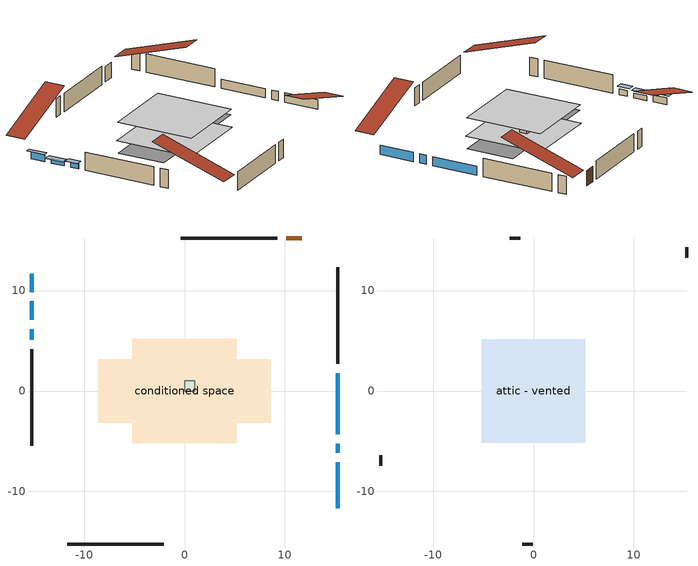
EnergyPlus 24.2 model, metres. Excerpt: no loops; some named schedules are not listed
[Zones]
conditioned space
 floor adiabatic (AdiabaticFloorConstruction): -5.21,-5.21 -5.21,5.21 5.21,5.21 5.21,-5.21 z0
 floor foundation (Slab1 construction): -8.57,-3.16 -8.57,3.16 8.57,3.16 8.57,-3.16 z0
 wall outside (AdiabaticWallConstruction 1): 11.67,15.24 10.15,15.24 z0:2.03
 wall outside (AdiabaticWallConstruction): 15.24,-11.67 15.24,-7.1 / 15.24,-6.17 15.24,-5.25 / 15.24,-4.32 15.24,1.78 z0:1.22; -15.24,11.67 -15.24,9.84 z0:0.92; -15.24,8.91 -15.24,7.08 z0:0.61; -15.24,6.16 -15.24,5.09 z0:0.76
 wall outside (Wall1 construction): 9.22,15.24 -0.39,15.24 / -11.67,-15.24 -2.06,-15.24 / -15.24,4.16 -15.24,-5.46 / 15.24,2.7 15.24,12.32 z0:2.44
 window (WindowConstruction): 15.24,-11.67 15.24,-7.1 z0:1.22
 window (WindowConstruction 1): 15.24,-6.17 15.24,-5.25 z0:1.22
 window (WindowConstruction 2): 15.24,-4.32 15.24,1.78 z0:1.22
 window (WindowConstruction 3): -15.24,11.67 -15.24,9.84 z0:0.91
 window (WindowConstruction 4): -15.24,8.91 -15.24,7.08 z0:0.61
 window (WindowConstruction 5): -15.24,6.16 -15.24,5.09 z0:0.76
 door (Door): 11.67,15.24 10.15,15.24 z0:2.03
 ceiling adiabatic (AdiabaticFloorConstruction): 5.21,-5.21 5.21,5.21 -5.21,5.21 -5.21,-5.21 z0
furnace airloop ret air zone
 floor adiabatic (AdiabaticConst): 0,0 0,1 1,1 1,0 z0
 wall adiabatic (AdiabaticConst): 0,1 0,0 1,0 1,1 0,1 z0:1
 ceiling adiabatic (AdiabaticConst): 1,0 1,1 0,1 0,0 z1
attic - vented
 floor to conditioned space (Floor1 construction Reversed): -5.14,-5.14 -5.14,5.14 5.14,5.14 5.14,-5.14 z2.44
 wall outside (Wall2 construction): -1.32,15.24 -2.38,15.24 / -1.13,-15.24 -0.07,-15.24 / -15.24,-6.39 -15.24,-7.45 / 15.24,13.25 15.24,14.31 z0:2.44
 roof outside (Roof1 construction): 12.6,15.24,2.44 12.6,5.23,5.78 15.24,5.23,5.78 15.24,15.24,2.44; -12.6,-15.24,2.44 -12.6,-5.23,5.78 -15.24,-5.23,5.78 -15.24,-15.24,2.44; -15.24,12.6,2.44 -5.23,12.6,5.78 -5.23,15.24,5.78 -15.24,15.24,2.44; 15.24,-12.6,2.44 5.23,-12.6,5.78 5.23,-15.24,5.78 15.24,-15.24,2.44
shading: -15.24,9.54 -15.24,11.97 -15.85,11.97 -15.85,9.54 z1.21; -15.24,6.79 -15.24,9.21 -16.15,9.21 -16.15,6.79 z0.91; -15.24,4.79 -15.24,6.45 -16.15,6.45 -16.15,4.79 z1.06
[Building]
Building 1: Terrain=Suburbs
[Site:Location]
Summerland CS_BC: Latitude {deg}=49.56; Longitude {deg}=-119.65; Time Zone {hr}=-8; Elevation {m}=454; Keep Site Location Information=Yes
[Site:GroundTemperature:Shallow]
5.06956, 3.19416, 3.04397, 3.93394, 7.50669, 11.0628, 14.1458, 16.0987, 16.2646, 14.6762, 11.6719, 8.22487
[Site:WaterMainsTemperature]
Calculation Method=Schedule; Temperature Schedule=mains temperature schedule
[Material] Roughness=Rough; Thermal Absorptance=0.9
Name | Thickness {m} | Conductivity {W/m-K} | Density {kg/m3} | Specific Heat {J/kg-K} | Solar Absorptance | Visible Absorptance
asphalt or fiberglass shingles | 0.00635 | 0.162714 | 1121.4 | 1465.45 | 0.4 | 0.4
ceiling loosefill ins | 0.169333 | 0.0480833 | 16.02 | 1046.75 | 0.7 | 0.7
ceiling stud and cavity | 0.1397 | 0.157103 | 65.682 | 1177.47 | 0.7 | 0.7
concrete 4.0 in. | 0.1016 | 1.803125 | 2242.8 | 837.4 | 0.7 | 0.7
door material | 0.04445 | 0.188738 | 512.64 | 1214.23 | 0.7 | 0.7
floor covering | 0.0127 | 0.0433444 | 54.468 | 1339.84 | 0.6 | 0.6
floor rigid ins; wall rigid ins | 0.512978 | 0.029427 | 32.04 | 1214.23 | 0.7 | 0.7
floor stud and cavity | 0.1397 | 1.75129 | 37.0049 | 1207.88 | 0.7 | 0.7
furniture material conditioned space 1 | 0.1524 | 0.115458 | 640.8 | 1214.23 | 0.6 | 0.6
gypsum board | 0.0127 | 0.160291 | 801 | 837.4 | 0.6 | 0.6
osb sheathing 0.5 in. | 0.0127 | 0.115458 | 512.64 | 1214.23 | 0.7 | 0.7
osb sheathing 0.75 in. | 0.01905 | 0.115458 | 512.64 | 1214.23 | 0.7 | 0.7
wall stud and cavity | 0.1397 | 0.109282 | 139.0536 | 1170.24 | 0.7 | 0.7
wall stud and cavity 1 | 0.0889 | 6.9971 | 50.32683 | 1063.81 | 0.6 | 0.6
wall stud and cavity 2 | 0.0889 | 0.380278 | 52.3479 | 1209.89 | 0.7 | 0.7
wall stud and cavity 3 | 0.0889 | 0.391764 | 83.0341 | 1211.67 | 0.7 | 0.7
wood siding | 0.0254 | 0.102417 | 544.68 | 1172.36 | 0.4 | 0.4
wood siding 1 | 0.00254 | 0.102417 | 544.68 | 1172.36 | 0.4 | 0.4
wood siding 2; wood siding 3 | 0.0254 | 0.102417 | 544.68 | 1172.36 | 0.7 | 0.7
[Material:NoMass]
Adiabatic: Roughness=Rough; Thermal Resistance {m2-K/W}=176.1; Thermal Absorptance=0.9; Solar Absorptance=0.7; Visible Absorptance=0.7
[WindowMaterial:SimpleGlazingSystem]
Name | U-Factor {W/m2-K} | Solar Heat Gain Coefficient
WindowMaterial | 2.87193 | 0.71
WindowMaterial 1 | 2.93609 | 0.65
WindowMaterial 2 | 2.9077 | 0.61
WindowMaterial 3 | 2.9219 | 0.67
WindowMaterial 4 | 2.97868 | 0.61
WindowMaterial 5 | 2.95426 | 0.63
[Construction]
AdiabaticConst: Adiabatic
AdiabaticFloorConstruction: floor stud and cavity, floor rigid ins, osb sheathing 0.75 in., floor covering
AdiabaticWallConstruction: wood siding 2, wall rigid ins, wall stud and cavity 2, gypsum board
AdiabaticWallConstruction 1: wood siding 3, wall rigid ins, wall stud and cavity 2, gypsum board
Door: door material
Floor1 construction Reversed: gypsum board, ceiling stud and cavity, ceiling loosefill ins
furniture construction conditioned space 1: furniture material conditioned space 1
PartitionWallConstruction: gypsum board, wall stud and cavity 3, gypsum board
Roof1 construction: asphalt or fiberglass shingles
Slab1 construction: concrete 4.0 in.
Wall1 construction: wood siding, osb sheathing 0.5 in., wall stud and cavity, gypsum board
Wall2 construction: wood siding 1, wall stud and cavity 1
WindowConstruction: WindowMaterial
WindowConstruction 1: WindowMaterial 1
WindowConstruction 2: WindowMaterial 2
WindowConstruction 3: WindowMaterial 3
WindowConstruction 4: WindowMaterial 4
WindowConstruction 5: WindowMaterial 5
[Zone] Multiplier=1
Name | Volume {m3} | Part of Total Floor Area
attic - vented | 57.2176 | Yes
conditioned space | 264.4 | Yes
furnace airloop ret air zone | 1 | No
[Space]
Name | Zone | Volume {m3} | Space Type
attic - vented 1 | attic - vented | 57.2176
conditioned space 1 | conditioned space | 264.4
furnace airloop ret air space | furnace airloop ret air zone |  | Plenum Space Type
[OtherEquipment] Design Level Calculation Method=EquipmentLevel
Name | Fuel Type | Zone or ZoneList or Space or SpaceList | Schedule | Design Level {W} | Fraction Latent | Fraction Radiant | Fraction Lost
furnace airloop_0 RetCondToDZ; furnace airloop_0 SupCondToDZ; furnace airloop_0 SupSensLkToDZ | None | attic - vented 1 | Always On Discrete | 0 | 0 | 0 | 0
furnace airloop_0 SupLatLkToDZ | None | attic - vented 1 | Always On Discrete | 0 | 1 | 0 | 0
clothes dryer 1 | Electricity | conditioned space 1 | clothes dryer schedule | 0 | 0.015 | 0.081 | 0.85
cooking range 1 | Electricity | conditioned space 1 | cooking range schedule | 0 | 0.08 | 0.432 | 0.2
furnace airloop_0 SupCondToLv; furnace airloop_0 SupSensLkToCond; mech vent house fan sensible load | None | conditioned space 1 | Always On Discrete | 0 | 0 | 0 | 0
furnace airloop_0 SupLatLkToCond; mech vent house fan latent load | None | conditioned space 1 | Always On Discrete | 0 | 1 | 0 | 0
general water use latent | None | conditioned space 1 | general water use schedule | 62.594 | 1 | 0 | 0
general water use sensible | None | conditioned space 1 | general water use schedule | -61.6891 | 0 | 0.6 | 0
water heater energy adjustment1 | Electricity | conditioned space 1 | Always On Discrete | 0.01 | 0 | 0 | 1
furnace airloop_0 RetCondToRP; furnace airloop_0 RetSensLkToRP | None | furnace airloop ret air space | Always On Discrete | 0 | 0 | 0 | 0
furnace airloop_0 RetLatLkToRP | None | furnace airloop ret air space | Always On Discrete | 0 | 1 | 0 | 0
[ZoneInfiltration:DesignFlowRate] Schedule=Always On Discrete; Design Flow Rate Calculation Method=Flow/Zone; Design Flow Rate {m3/s}=0
Name | Zone or ZoneList or Space or SpaceList
attic_vented 1 duct leakage imbalance infil flow | attic - vented 1
infil flow; natural vent flow; whole house fan flow | conditioned space 1
[ZoneInfiltration:EffectiveLeakageArea]
infil attic - vented 1: Zone or Space=attic - vented 1; Schedule=Always On Discrete; Effective Air Leakage Area {cm2}=5070.24; Stack Coefficient=0.000401599; Wind Coefficient=1.35399e-05
[ZoneMixing] Schedule=Always On Continuous; Design Flow Rate Calculation Method=Flow/Zone; Design Flow Rate {m3/s}=0
Name | Zone or Space | Source Zone or Space
furnace airloop_0 ZoneMixCondToDZ mix; whole house fan mix | attic - vented | conditioned space
furnace airloop_0 ZoneMixDZToCond mix | conditioned space | attic - vented
[SurfaceProperty:ExposedFoundationPerimeter]
Slab1: Exposed Perimeter Calculation Method=TotalExposedPerimeter; Total Exposed Perimeter {m}=46.94
[InternalMass] Zone or ZoneList=conditioned space; Space or SpaceList=conditioned space 1
Name | Construction | Surface Area {m2}
furniture mass conditioned space 1 | furniture construction conditioned space 1 | 86.7281
partition wall mass | PartitionWallConstruction | 216.82
[Lights]
interior lighting: Zone or ZoneList or Space or SpaceList=conditioned space 1; Schedule=interior lighting schedule; Design Level Calculation Method=LightingLevel; Lighting Level {W}=343.2; Return Air Fraction=0; Fraction Radiant=0.6; Fraction Visible=0.2; Fraction Replaceable=1
[People]
occupants: Zone or ZoneList or Space or SpaceList=conditioned space 1; Number of People Schedule=occupants schedule; Number of People Calculation Method=People; Number of People=3; Fraction Radiant=0.314171; Sensible Heat Fraction=0.56303; Activity Level Schedule=occupants activity schedule; Carbon Dioxide Generation Rate {m3/s-W}=0; Enable ASHRAE 55 Comfort Warnings=No; Mean Radiant Temperature Calculation Type=EnclosureAveraged
[ElectricEquipment] Zone or ZoneList or Space or SpaceList=conditioned space 1; Design Level Calculation Method=EquipmentLevel
Name | Schedule | Design Level {W} | Fraction Latent | Fraction Radiant | Fraction Lost
clothes dryer | clothes dryer schedule | 140.772 | 0.015 | 0.081 | 0.85
clothes washer | clothes washer schedule | 32.1985 | 0.03 | 0.162 | 0.7
cooking range | cooking range schedule | 215.147 | 0.08 | 0.432 | 0.2
dishwasher | dishwasher schedule | 66.8632 | 0.3 | 0.18 | 0.4
fridge | fridge schedule | 72.9452 | 0 | 0.6 | 0
mech vent bath fan 0 | mech vent bath fan 0 schedule | 50.2 | 0 | 0 | 1
mech vent bath fan 1 | mech vent bath fan 1 schedule | 50.2 | 0 | 0 | 1
mech vent house fan | mech vent house fan schedule | 0 | 0 | 0 | 1
mech vent house fan cfis | mech vent house fan cfis schedule | 0 | 0 | 0 | 0
misc plug loads | misc plug loads schedule | 494.7 | 0.045 | 0.513 | 0.1
whole house fan | Always On Discrete | 0 | 0 | 0 | 1
[SpaceList]
Plenum Space Type: furnace airloop ret air space
[AirLoopHVAC:ReturnPlenum]
Air Loop HVAC Return Plenum 1: Zone=furnace airloop ret air zone
[Foundation:Kiva]
Foundation Kiva 1: Initial Indoor Air Temperature {C}=18; Wall Height Above Grade {m}=0.1016; Wall Depth Below Slab {m}=0.2032
[Foundation:Kiva:Settings]
Soil Conductivity {W/m-K}=0.849921; Soil Density {kg/m3}=1842.3; Soil Specific Heat {J/kg-K}=418.7; Ground Solar Absorptivity=0.9; Ground Thermal Absorptivity=0.9; Ground Surface Roughness {m}=0.03; Far-Field Width {m}=40; Deep-Ground Boundary Condition=ZeroFlux; Deep-Ground Depth {m}=40; Minimum Cell Dimension {m}=0.2; Maximum Cell Growth Coefficient=3; Simulation Timestep=Timestep
[Exterior:Lights]
exterior lighting: Schedule=exterior lighting schedule; Design Level {W}=75.6
[EnergyManagementSystem:Sensor] Output:Variable or Output:Meter Index Key=attic - vented
Name | Output:Variable or Output:Meter
furnace_airloop_0_DZ_T_s | Zone Air Temperature
furnace_airloop_0_DZ_W_s | Zone Mean Air Humidity Ratio
[Schedule:Constant]
Name | Hourly Value
Always On Discrete; Always On Continuous; mech vent house fan schedule; mech vent house fan cfis schedule | 1
occupants activity schedule | 117.228
fridge schedule | 0
[Schedule:Day:Interval]
clothes dryer schedule day: No, 01:00, 0.123457, 02:00, 0.0740741, 03:00, 0.0493827, 04:00, 0.0246914, 05:00, 0.0493827, 06:00, 0.0740741, 07:00, 0.197531, 08:00, 0.395062, 09:00, 0.592593, 10:00, 0.839506, 11:00, 0.962963, 12:00, 1, 13:00, 0.91358, 14:00, 0.82716, 15:00, 0.716049, 16:00, 0.753086, 17:00, 0.679012, 18:00, 0.666667, 20:00, 0.62963, 21:00, 0.641975, 22:00, 0.666667, 23:00, 0.54321, 24:00, 0.296296
clothes dryer schedule default day: No, 24:00, 0
[Schedule:Week:Daily]
interior lighting schedule Week Rule - Jan1-Jan27: interior lighting schedule day, interior lighting schedule day, interior lighting schedule day, interior lighting schedule day, interior lighting schedule day, interior lighting schedule day, interior lighting schedule day, interior lighting schedule default day, interior lighting schedule default day, interior lighting schedule default day, interior lighting schedule default day, interior lighting schedule default day
interior lighting schedule Week Rule - Jan28-Feb3: interior lighting schedule day, interior lighting schedule day, interior lighting schedule day, interior lighting schedule day, interior lighting schedule day 1, interior lighting schedule day 1, interior lighting schedule day 1, interior lighting schedule default day, interior lighting schedule default day, interior lighting schedule default day, interior lighting schedule default day, interior lighting schedule default day
interior lighting schedule Week Rule - Feb4-Feb24: interior lighting schedule day 1, interior lighting schedule day 1, interior lighting schedule day 1, interior lighting schedule day 1, interior lighting schedule day 1, interior lighting schedule day 1, interior lighting schedule day 1, interior lighting schedule default day, interior lighting schedule default day, interior lighting schedule default day, interior lighting schedule default day, interior lighting schedule default day
interior lighting schedule Week Rule - Feb25-Mar3: interior lighting schedule day 1, interior lighting schedule day 1, interior lighting schedule day 1, interior lighting schedule day 1, interior lighting schedule day 2, interior lighting schedule day 2, interior lighting schedule day 2, interior lighting schedule default day, interior lighting schedule default day, interior lighting schedule default day, interior lighting schedule default day, interior lighting schedule default day
interior lighting schedule Week Rule - Mar4-Mar31: interior lighting schedule day 2, interior lighting schedule day 2, interior lighting schedule day 2, interior lighting schedule day 2, interior lighting schedule day 2, interior lighting schedule day 2, interior lighting schedule day 2, interior lighting schedule default day, interior lighting schedule default day, interior lighting schedule default day, interior lighting schedule default day, interior lighting schedule default day
interior lighting schedule Week Rule - Apr1-Apr28: interior lighting schedule day 3, interior lighting schedule day 3, interior lighting schedule day 3, interior lighting schedule day 3, interior lighting schedule day 3, interior lighting schedule day 3, interior lighting schedule day 3, interior lighting schedule default day, interior lighting schedule default day, interior lighting schedule default day, interior lighting schedule default day, interior lighting schedule default day
interior lighting schedule Week Rule - Apr29-May5: interior lighting schedule day 3, interior lighting schedule day 3, interior lighting schedule day 4, interior lighting schedule day 4, interior lighting schedule day 4, interior lighting schedule day 4, interior lighting schedule day 4, interior lighting schedule default day, interior lighting schedule default day, interior lighting schedule default day, interior lighting schedule default day, interior lighting schedule default day
interior lighting schedule Week Rule - May6-May26: interior lighting schedule day 4, interior lighting schedule day 4, interior lighting schedule day 4, interior lighting schedule day 4, interior lighting schedule day 4, interior lighting schedule day 4, interior lighting schedule day 4, interior lighting schedule default day, interior lighting schedule default day, interior lighting schedule default day, interior lighting schedule default day, interior lighting schedule default day
interior lighting schedule Week Rule - May27-Jun2: interior lighting schedule day 4, interior lighting schedule day 4, interior lighting schedule day 4, interior lighting schedule day 4, interior lighting schedule day 4, interior lighting schedule day 5, interior lighting schedule day 5, interior lighting schedule default day, interior lighting schedule default day, interior lighting schedule default day, interior lighting schedule default day, interior lighting schedule default day
interior lighting schedule Week Rule - Jun3-Jun30: interior lighting schedule day 5, interior lighting schedule day 5, interior lighting schedule day 5, interior lighting schedule day 5, interior lighting schedule day 5, interior lighting schedule day 5, interior lighting schedule day 5, interior lighting schedule default day, interior lighting schedule default day, interior lighting schedule default day, interior lighting schedule default day, interior lighting schedule default day
interior lighting schedule Week Rule - Jul1-Jul28: interior lighting schedule day 6, interior lighting schedule day 6, interior lighting schedule day 6, interior lighting schedule day 6, interior lighting schedule day 6, interior lighting schedule day 6, interior lighting schedule day 6, interior lighting schedule default day, interior lighting schedule default day, interior lighting schedule default day, interior lighting schedule default day, interior lighting schedule default day
interior lighting schedule Week Rule - Jul29-Aug4: interior lighting schedule day 6, interior lighting schedule day 6, interior lighting schedule day 6, interior lighting schedule day 7, interior lighting schedule day 7, interior lighting schedule day 7, interior lighting schedule day 7, interior lighting schedule default day, interior lighting schedule default day, interior lighting schedule default day, interior lighting schedule default day, interior lighting schedule default day
interior lighting schedule Week Rule - Aug5-Aug25: interior lighting schedule day 7, interior lighting schedule day 7, interior lighting schedule day 7, interior lighting schedule day 7, interior lighting schedule day 7, interior lighting schedule day 7, interior lighting schedule day 7, interior lighting schedule default day, interior lighting schedule default day, interior lighting schedule default day, interior lighting schedule default day, interior lighting schedule default day
interior lighting schedule Week Rule - Aug26-Sep1: interior lighting schedule day 7, interior lighting schedule day 7, interior lighting schedule day 7, interior lighting schedule day 7, interior lighting schedule day 7, interior lighting schedule day 7, interior lighting schedule day 8, interior lighting schedule default day, interior lighting schedule default day, interior lighting schedule default day, interior lighting schedule default day, interior lighting schedule default day
interior lighting schedule Week Rule - Sep2-Sep29: interior lighting schedule day 8, interior lighting schedule day 8, interior lighting schedule day 8, interior lighting schedule day 8, interior lighting schedule day 8, interior lighting schedule day 8, interior lighting schedule day 8, interior lighting schedule default day, interior lighting schedule default day, interior lighting schedule default day, interior lighting schedule default day, interior lighting schedule default day
interior lighting schedule Week Rule - Sep30-Oct6: interior lighting schedule day 8, interior lighting schedule day 9, interior lighting schedule day 9, interior lighting schedule day 9, interior lighting schedule day 9, interior lighting schedule day 9, interior lighting schedule day 9, interior lighting schedule default day, interior lighting schedule default day, interior lighting schedule default day, interior lighting schedule default day, interior lighting schedule default day
interior lighting schedule Week Rule - Oct7-Oct27: interior lighting schedule day 9, interior lighting schedule day 9, interior lighting schedule day 9, interior lighting schedule day 9, interior lighting schedule day 9, interior lighting schedule day 9, interior lighting schedule day 9, interior lighting schedule default day, interior lighting schedule default day, interior lighting schedule default day, interior lighting schedule default day, interior lighting schedule default day
interior lighting schedule Week Rule - Oct28-Nov3: interior lighting schedule day 9, interior lighting schedule day 9, interior lighting schedule day 9, interior lighting schedule day 9, interior lighting schedule day 10, interior lighting schedule day 10, interior lighting schedule day 10, interior lighting schedule default day, interior lighting schedule default day, interior lighting schedule default day, interior lighting schedule default day, interior lighting schedule default day
interior lighting schedule Week Rule - Nov4-Nov24: interior lighting schedule day 10, interior lighting schedule day 10, interior lighting schedule day 10, interior lighting schedule day 10, interior lighting schedule day 10, interior lighting schedule day 10, interior lighting schedule day 10, interior lighting schedule default day, interior lighting schedule default day, interior lighting schedule default day, interior lighting schedule default day, interior lighting schedule default day
interior lighting schedule Week Rule - Nov25-Dec1: interior lighting schedule day 10, interior lighting schedule day 10, interior lighting schedule day 10, interior lighting schedule day 10, interior lighting schedule day 10, interior lighting schedule day 10, interior lighting schedule day 11, interior lighting schedule default day, interior lighting schedule default day, interior lighting schedule default day, interior lighting schedule default day, interior lighting schedule default day
interior lighting schedule Week Rule - Dec2-Dec31: interior lighting schedule day 11, interior lighting schedule day 11, interior lighting schedule day 11, interior lighting schedule day 11, interior lighting schedule day 11, interior lighting schedule day 11, interior lighting schedule day 11, interior lighting schedule default day, interior lighting schedule default day, interior lighting schedule default day, interior lighting schedule default day, interior lighting schedule default day
occupants schedule Week Rule - Jan1-Dec31: occupants schedule day, occupants schedule day, occupants schedule day, occupants schedule day, occupants schedule day, occupants schedule day, occupants schedule day, occupants schedule default day, occupants schedule default day, occupants schedule default day, occupants schedule default day, occupants schedule default day
clothes dryer schedule Week Rule - Jan1-Dec31: clothes dryer schedule day, clothes dryer schedule day, clothes dryer schedule day, clothes dryer schedule day, clothes dryer schedule day, clothes dryer schedule day, clothes dryer schedule day, clothes dryer schedule default day, clothes dryer schedule default day, clothes dryer schedule default day, clothes dryer schedule default day, clothes dryer schedule default day
clothes washer schedule Week Rule - Jan1-Dec31: clothes washer schedule day, clothes washer schedule day, clothes washer schedule day, clothes washer schedule day, clothes washer schedule day, clothes washer schedule day, clothes washer schedule day, clothes washer schedule default day, clothes washer schedule default day, clothes washer schedule default day, clothes washer schedule default day, clothes washer schedule default day
cooking range schedule Week Rule - Jan1-Dec31: cooking range schedule day, cooking range schedule day, cooking range schedule day, cooking range schedule day, cooking range schedule day, cooking range schedule day, cooking range schedule day, cooking range schedule default day, cooking range schedule default day, cooking range schedule default day, cooking range schedule default day, cooking range schedule default day
dishwasher schedule Week Rule - Jan1-Dec31: dishwasher schedule day, dishwasher schedule day, dishwasher schedule day, dishwasher schedule day, dishwasher schedule day, dishwasher schedule day, dishwasher schedule day, dishwasher schedule default day, dishwasher schedule default day, dishwasher schedule default day, dishwasher schedule default day, dishwasher schedule default day
mech vent bath fan 0 schedule Week Rule - Jan1-Dec31: mech vent bath fan 0 schedule day, mech vent bath fan 0 schedule day, mech vent bath fan 0 schedule day, mech vent bath fan 0 schedule day, mech vent bath fan 0 schedule day, mech vent bath fan 0 schedule day, mech vent bath fan 0 schedule day, mech vent bath fan 0 schedule default day, mech vent bath fan 0 schedule default day, mech vent bath fan 0 schedule default day, mech vent bath fan 0 schedule default day, mech vent bath fan 0 schedule default day
mech vent bath fan 1 schedule Week Rule - Jan1-Dec31: mech vent bath fan 1 schedule day, mech vent bath fan 1 schedule day, mech vent bath fan 1 schedule day, mech vent bath fan 1 schedule day, mech vent bath fan 1 schedule day, mech vent bath fan 1 schedule day, mech vent bath fan 1 schedule day, mech vent bath fan 1 schedule default day, mech vent bath fan 1 schedule default day, mech vent bath fan 1 schedule default day, mech vent bath fan 1 schedule default day, mech vent bath fan 1 schedule default day
misc plug loads schedule Week Rule - Jan1-Dec31: misc plug loads schedule day, misc plug loads schedule day, misc plug loads schedule day, misc plug loads schedule day, misc plug loads schedule day, misc plug loads schedule day, misc plug loads schedule day, misc plug loads schedule default day, misc plug loads schedule default day, misc plug loads schedule default day, misc plug loads schedule default day, misc plug loads schedule default day
general water use schedule Week Rule - Jan1-Dec31: general water use schedule day, general water use schedule day, general water use schedule day, general water use schedule day, general water use schedule day, general water use schedule day, general water use schedule day, general water use schedule default day, general water use schedule default day, general water use schedule default day, general water use schedule default day, general water use schedule default day
exterior lighting schedule Week Rule - Jan1-Jan27: exterior lighting schedule day, exterior lighting schedule day, exterior lighting schedule day, exterior lighting schedule day, exterior lighting schedule day, exterior lighting schedule day, exterior lighting schedule day, exterior lighting schedule default day, exterior lighting schedule default day, exterior lighting schedule default day, exterior lighting schedule default day, exterior lighting schedule default day
exterior lighting schedule Week Rule - Jan28-Feb3: exterior lighting schedule day, exterior lighting schedule day, exterior lighting schedule day, exterior lighting schedule day, exterior lighting schedule day 1, exterior lighting schedule day 1, exterior lighting schedule day 1, exterior lighting schedule default day, exterior lighting schedule default day, exterior lighting schedule default day, exterior lighting schedule default day, exterior lighting schedule default day
exterior lighting schedule Week Rule - Feb4-Feb24: exterior lighting schedule day 1, exterior lighting schedule day 1, exterior lighting schedule day 1, exterior lighting schedule day 1, exterior lighting schedule day 1, exterior lighting schedule day 1, exterior lighting schedule day 1, exterior lighting schedule default day, exterior lighting schedule default day, exterior lighting schedule default day, exterior lighting schedule default day, exterior lighting schedule default day
exterior lighting schedule Week Rule - Feb25-Mar3: exterior lighting schedule day 1, exterior lighting schedule day 1, exterior lighting schedule day 1, exterior lighting schedule day 1, exterior lighting schedule day 2, exterior lighting schedule day 2, exterior lighting schedule day 2, exterior lighting schedule default day, exterior lighting schedule default day, exterior lighting schedule default day, exterior lighting schedule default day, exterior lighting schedule default day
exterior lighting schedule Week Rule - Mar4-Mar31: exterior lighting schedule day 2, exterior lighting schedule day 2, exterior lighting schedule day 2, exterior lighting schedule day 2, exterior lighting schedule day 2, exterior lighting schedule day 2, exterior lighting schedule day 2, exterior lighting schedule default day, exterior lighting schedule default day, exterior lighting schedule default day, exterior lighting schedule default day, exterior lighting schedule default day
exterior lighting schedule Week Rule - Apr1-Apr28: exterior lighting schedule day 3, exterior lighting schedule day 3, exterior lighting schedule day 3, exterior lighting schedule day 3, exterior lighting schedule day 3, exterior lighting schedule day 3, exterior lighting schedule day 3, exterior lighting schedule default day, exterior lighting schedule default day, exterior lighting schedule default day, exterior lighting schedule default day, exterior lighting schedule default day
exterior lighting schedule Week Rule - Apr29-May5: exterior lighting schedule day 3, exterior lighting schedule day 3, exterior lighting schedule day 4, exterior lighting schedule day 4, exterior lighting schedule day 4, exterior lighting schedule day 4, exterior lighting schedule day 4, exterior lighting schedule default day, exterior lighting schedule default day, exterior lighting schedule default day, exterior lighting schedule default day, exterior lighting schedule default day
exterior lighting schedule Week Rule - May6-May26: exterior lighting schedule day 4, exterior lighting schedule day 4, exterior lighting schedule day 4, exterior lighting schedule day 4, exterior lighting schedule day 4, exterior lighting schedule day 4, exterior lighting schedule day 4, exterior lighting schedule default day, exterior lighting schedule default day, exterior lighting schedule default day, exterior lighting schedule default day, exterior lighting schedule default day
exterior lighting schedule Week Rule - May27-Jun2: exterior lighting schedule day 4, exterior lighting schedule day 4, exterior lighting schedule day 4, exterior lighting schedule day 4, exterior lighting schedule day 4, exterior lighting schedule day 5, exterior lighting schedule day 5, exterior lighting schedule default day, exterior lighting schedule default day, exterior lighting schedule default day, exterior lighting schedule default day, exterior lighting schedule default day
exterior lighting schedule Week Rule - Jun3-Jun30: exterior lighting schedule day 5, exterior lighting schedule day 5, exterior lighting schedule day 5, exterior lighting schedule day 5, exterior lighting schedule day 5, exterior lighting schedule day 5, exterior lighting schedule day 5, exterior lighting schedule default day, exterior lighting schedule default day, exterior lighting schedule default day, exterior lighting schedule default day, exterior lighting schedule default day
exterior lighting schedule Week Rule - Jul1-Jul28: exterior lighting schedule day 6, exterior lighting schedule day 6, exterior lighting schedule day 6, exterior lighting schedule day 6, exterior lighting schedule day 6, exterior lighting schedule day 6, exterior lighting schedule day 6, exterior lighting schedule default day, exterior lighting schedule default day, exterior lighting schedule default day, exterior lighting schedule default day, exterior lighting schedule default day
exterior lighting schedule Week Rule - Jul29-Aug4: exterior lighting schedule day 6, exterior lighting schedule day 6, exterior lighting schedule day 6, exterior lighting schedule day 7, exterior lighting schedule day 7, exterior lighting schedule day 7, exterior lighting schedule day 7, exterior lighting schedule default day, exterior lighting schedule default day, exterior lighting schedule default day, exterior lighting schedule default day, exterior lighting schedule default day
exterior lighting schedule Week Rule - Aug5-Aug25: exterior lighting schedule day 7, exterior lighting schedule day 7, exterior lighting schedule day 7, exterior lighting schedule day 7, exterior lighting schedule day 7, exterior lighting schedule day 7, exterior lighting schedule day 7, exterior lighting schedule default day, exterior lighting schedule default day, exterior lighting schedule default day, exterior lighting schedule default day, exterior lighting schedule default day
exterior lighting schedule Week Rule - Aug26-Sep1: exterior lighting schedule day 7, exterior lighting schedule day 7, exterior lighting schedule day 7, exterior lighting schedule day 7, exterior lighting schedule day 7, exterior lighting schedule day 7, exterior lighting schedule day 8, exterior lighting schedule default day, exterior lighting schedule default day, exterior lighting schedule default day, exterior lighting schedule default day, exterior lighting schedule default day
exterior lighting schedule Week Rule - Sep2-Sep29: exterior lighting schedule day 8, exterior lighting schedule day 8, exterior lighting schedule day 8, exterior lighting schedule day 8, exterior lighting schedule day 8, exterior lighting schedule day 8, exterior lighting schedule day 8, exterior lighting schedule default day, exterior lighting schedule default day, exterior lighting schedule default day, exterior lighting schedule default day, exterior lighting schedule default day
exterior lighting schedule Week Rule - Sep30-Oct6: exterior lighting schedule day 8, exterior lighting schedule day 9, exterior lighting schedule day 9, exterior lighting schedule day 9, exterior lighting schedule day 9, exterior lighting schedule day 9, exterior lighting schedule day 9, exterior lighting schedule default day, exterior lighting schedule default day, exterior lighting schedule default day, exterior lighting schedule default day, exterior lighting schedule default day
exterior lighting schedule Week Rule - Oct7-Oct27: exterior lighting schedule day 9, exterior lighting schedule day 9, exterior lighting schedule day 9, exterior lighting schedule day 9, exterior lighting schedule day 9, exterior lighting schedule day 9, exterior lighting schedule day 9, exterior lighting schedule default day, exterior lighting schedule default day, exterior lighting schedule default day, exterior lighting schedule default day, exterior lighting schedule default day
exterior lighting schedule Week Rule - Oct28-Nov3: exterior lighting schedule day 9, exterior lighting schedule day 9, exterior lighting schedule day 9, exterior lighting schedule day 9, exterior lighting schedule day 10, exterior lighting schedule day 10, exterior lighting schedule day 10, exterior lighting schedule default day, exterior lighting schedule default day, exterior lighting schedule default day, exterior lighting schedule default day, exterior lighting schedule default day
exterior lighting schedule Week Rule - Nov4-Nov24: exterior lighting schedule day 10, exterior lighting schedule day 10, exterior lighting schedule day 10, exterior lighting schedule day 10, exterior lighting schedule day 10, exterior lighting schedule day 10, exterior lighting schedule day 10, exterior lighting schedule default day, exterior lighting schedule default day, exterior lighting schedule default day, exterior lighting schedule default day, exterior lighting schedule default day
exterior lighting schedule Week Rule - Nov25-Dec1: exterior lighting schedule day 10, exterior lighting schedule day 10, exterior lighting schedule day 10, exterior lighting schedule day 10, exterior lighting schedule day 10, exterior lighting schedule day 10, exterior lighting schedule day 11, exterior lighting schedule default day, exterior lighting schedule default day, exterior lighting schedule default day, exterior lighting schedule default day, exterior lighting schedule default day
exterior lighting schedule Week Rule - Dec2-Dec31: exterior lighting schedule day 11, exterior lighting schedule day 11, exterior lighting schedule day 11, exterior lighting schedule day 11, exterior lighting schedule day 11, exterior lighting schedule day 11, exterior lighting schedule day 11, exterior lighting schedule default day, exterior lighting schedule default day, exterior lighting schedule default day, exterior lighting schedule default day, exterior lighting schedule default day
[Schedule:Year]
interior lighting schedule: interior lighting schedule Week Rule - Jan1-Jan27, 1, 1, 1, 27, interior lighting schedule Week Rule - Jan28-Feb3, 1, 28, 2, 3, interior lighting schedule Week Rule - Feb4-Feb24, 2, 4, 2, 24, interior lighting schedule Week Rule - Feb25-Mar3, 2, 25, 3, 3, interior lighting schedule Week Rule - Mar4-Mar31, 3, 4, 3, 31, interior lighting schedule Week Rule - Apr1-Apr28, 4, 1, 4, 28, interior lighting schedule Week Rule - Apr29-May5, 4, 29, 5, 5, interior lighting schedule Week Rule - May6-May26, 5, 6, 5, 26, interior lighting schedule Week Rule - May27-Jun2, 5, 27, 6, 2, interior lighting schedule Week Rule - Jun3-Jun30, 6, 3, 6, 30, interior lighting schedule Week Rule - Jul1-Jul28, 7, 1, 7, 28, interior lighting schedule Week Rule - Jul29-Aug4, 7, 29, 8, 4, interior lighting schedule Week Rule - Aug5-Aug25, 8, 5, 8, 25, interior lighting schedule Week Rule - Aug26-Sep1, 8, 26, 9, 1, interior lighting schedule Week Rule - Sep2-Sep29, 9, 2, 9, 29, interior lighting schedule Week Rule - Sep30-Oct6, 9, 30, 10, 6, interior lighting schedule Week Rule - Oct7-Oct27, 10, 7, 10, 27, interior lighting schedule Week Rule - Oct28-Nov3, 10, 28, 11, 3, interior lighting schedule Week Rule - Nov4-Nov24, 11, 4, 11, 24, interior lighting schedule Week Rule - Nov25-Dec1, 11, 25, 12, 1, interior lighting schedule Week Rule - Dec2-Dec31, 12, 2, 12, 31
occupants schedule: occupants schedule Week Rule - Jan1-Dec31, 1, 1, 12, 31
clothes dryer schedule: clothes dryer schedule Week Rule - Jan1-Dec31, 1, 1, 12, 31
clothes washer schedule: clothes washer schedule Week Rule - Jan1-Dec31, 1, 1, 12, 31
cooking range schedule: cooking range schedule Week Rule - Jan1-Dec31, 1, 1, 12, 31
dishwasher schedule: dishwasher schedule Week Rule - Jan1-Dec31, 1, 1, 12, 31
mech vent bath fan 0 schedule: mech vent bath fan 0 schedule Week Rule - Jan1-Dec31, 1, 1, 12, 31
mech vent bath fan 1 schedule: mech vent bath fan 1 schedule Week Rule - Jan1-Dec31, 1, 1, 12, 31
misc plug loads schedule: misc plug loads schedule Week Rule - Jan1-Dec31, 1, 1, 12, 31
general water use schedule: general water use schedule Week Rule - Jan1-Dec31, 1, 1, 12, 31
exterior lighting schedule: exterior lighting schedule Week Rule - Jan1-Jan27, 1, 1, 1, 27, exterior lighting schedule Week Rule - Jan28-Feb3, 1, 28, 2, 3, exterior lighting schedule Week Rule - Feb4-Feb24, 2, 4, 2, 24, exterior lighting schedule Week Rule - Feb25-Mar3, 2, 25, 3, 3, exterior lighting schedule Week Rule - Mar4-Mar31, 3, 4, 3, 31, exterior lighting schedule Week Rule - Apr1-Apr28, 4, 1, 4, 28, exterior lighting schedule Week Rule - Apr29-May5, 4, 29, 5, 5, exterior lighting schedule Week Rule - May6-May26, 5, 6, 5, 26, exterior lighting schedule Week Rule - May27-Jun2, 5, 27, 6, 2, exterior lighting schedule Week Rule - Jun3-Jun30, 6, 3, 6, 30, exterior lighting schedule Week Rule - Jul1-Jul28, 7, 1, 7, 28, exterior lighting schedule Week Rule - Jul29-Aug4, 7, 29, 8, 4, exterior lighting schedule Week Rule - Aug5-Aug25, 8, 5, 8, 25, exterior lighting schedule Week Rule - Aug26-Sep1, 8, 26, 9, 1, exterior lighting schedule Week Rule - Sep2-Sep29, 9, 2, 9, 29, exterior lighting schedule Week Rule - Sep30-Oct6, 9, 30, 10, 6, exterior lighting schedule Week Rule - Oct7-Oct27, 10, 7, 10, 27, exterior lighting schedule Week Rule - Oct28-Nov3, 10, 28, 11, 3, exterior lighting schedule Week Rule - Nov4-Nov24, 11, 4, 11, 24, exterior lighting schedule Week Rule - Nov25-Dec1, 11, 25, 12, 1, exterior lighting schedule Week Rule - Dec2-Dec31, 12, 2, 12, 31
[Schedule:Compact]
mains temperature schedule: Through: 01/01, For: AllDays, Until: 24:00, 8.8, Through: 01/02, For: AllDays, Until: 24:00, 8.73556, Through: 01/03, For: AllDays, Until: 24:00, 8.67222, Through: 01/04, For: AllDays, Until: 24:00, 8.61, Through: 01/05, For: AllDays, Until: 24:00, 8.54889, Through: 01/06, For: AllDays, Until: 24:00, 8.48944, Through: 01/07, For: AllDays, Until: 24:00, 8.43111, Through: 01/08, For: AllDays, Until: 24:00, 8.37389, Through: 01/09, For: AllDays, Until: 24:00, 8.31778, Through: 01/10, For: AllDays, Until: 24:00, 8.26333, Through: 01/11, For: AllDays, Until: 24:00, 8.21056, Through: 01/12, For: AllDays, Until: 24:00, 8.15889, Through: 01/13, For: AllDays, Until: 24:00, 8.10833, Through: 01/14, For: AllDays, Until: 24:00, 8.05944, Through: 01/15, For: AllDays, Until: 24:00, 8.01167, Through: 01/16, For: AllDays, Until: 24:00, 7.96556, Through: 01/17, For: AllDays, Until: 24:00, 7.92111, Through: 01/18, For: AllDays, Until: 24:00, 7.87778, Through: 01/19, For: AllDays, Until: 24:00, 7.83611, Through: 01/20, For: AllDays, Until: 24:00, 7.79556, Through: 01/21, For: AllDays, Until: 24:00, 7.75722, Through: 01/22, For: AllDays, Until: 24:00, 7.71944, Through: 01/23, For: AllDays, Until: 24:00, 7.68389, Through: 01/24, For: AllDays, Until: 24:00, 7.64944, Through: 01/25, For: AllDays, Until: 24:00, 7.61667, Through: 01/26, For: AllDays, Until: 24:00, 7.58556, Through: 01/27, For: AllDays, Until: 24:00, 7.55611, Through: 01/28, For: AllDays, Until: 24:00, 7.52778, Through: 01/29, For: AllDays, Until: 24:00, 7.50167, Through: 01/30, For: AllDays, Until: 24:00, 7.47667, Through: 01/31, For: AllDays, Until: 24:00, 7.45333, Through: 02/01, For: AllDays, Until: 24:00, 7.43111, Through: 02/02, For: AllDays, Until: 24:00, 7.41111, Through: 02/03, For: AllDays, Until: 24:00, 7.39278, Through: 02/04, For: AllDays, Until: 24:00, 7.37556, Through: 02/05, For: AllDays, Until: 24:00, 7.36, Through: 02/06, For: AllDays, Until: 24:00, 7.34667, Through: 02/07, For: AllDays, Until: 24:00, 7.33444, Through: 02/08, For: AllDays, Until: 24:00, 7.32389, Through: 02/09, For: AllDays, Until: 24:00, 7.315, Through: 02/10, For: AllDays, Until: 24:00, 7.30778, Through: 02/11, For: AllDays, Until: 24:00, 7.30222, Through: 02/12, For: AllDays, Until: 24:00, 7.29833, Through: 02/13, For: AllDays, Until: 24:00, 7.29611, Through: 02/14, For: AllDays, Until: 24:00, 7.29556, Through: 02/15, For: AllDays, Until: 24:00, 7.29611, Through: 02/16, For: AllDays, Until: 24:00, 7.29889, Through: 02/17, For: AllDays, Until: 24:00, 7.30278, Through: 02/18, For: AllDays, Until: 24:00, 7.30889, Through: 02/19, For: AllDays, Until: 24:00, 7.31667, Through: 02/20, For: AllDays, Until: 24:00, 7.32556, Through: 02/21, For: AllDays, Until: 24:00, 7.33611, Through: 02/22, For: AllDays, Until: 24:00, 7.34889, Through: 02/23, For: AllDays, Until: 24:00, 7.36278, Through: 02/24, For: AllDays, Until: 24:00, 7.37833, Through: 02/25, For: AllDays, Until: 24:00, 7.39556, Through: 02/26, For: AllDays, Until: 24:00, 7.41444, Through: 02/27, For: AllDays, Until: 24:00, 7.43444, Through: 02/28, For: AllDays, Until: 24:00, 7.45667, Through: 03/01, For: AllDays, Until: 24:00, 7.48056, Through: 03/02, For: AllDays, Until: 24:00, 7.50556, Through: 03/03, For: AllDays, Until: 24:00, 7.53222, Through: 03/04, For: AllDays, Until: 24:00, 7.56056, Through: 03/05, For: AllDays, Until: 24:00, 7.59056, Through: 03/06, For: AllDays, Until: 24:00, 7.62222, Through: 03/07, For: AllDays, Until: 24:00, 7.655, Through: 03/08, For: AllDays, Until: 24:00, 7.68944, Through: 03/09, For: AllDays, Until: 24:00, 7.72556, Through: 03/10, For: AllDays, Until: 24:00, 7.76333, Through: 03/11, For: AllDays, Until: 24:00, 7.80222, Through: 03/12, For: AllDays, Until: 24:00, 7.84278, Through: 03/13, For: AllDays, Until: 24:00, 7.88444, Through: 03/14, For: AllDays, Until: 24:00, 7.92833, Through: 03/15, For: AllDays, Until: 24:00, 7.97278, Through: 03/16, For: AllDays, Until: 24:00, 8.01944, Through: 03/17, For: AllDays, Until: 24:00, 8.06722, Through: 03/18, For: AllDays, Until: 24:00, 8.11611, Through: 03/19, For: AllDays, Until: 24:00, 8.16667, Through: 03/20, For: AllDays, Until: 24:00, 8.21889, Through: 03/21, For: AllDays, Until: 24:00, 8.27222, Through: 03/22, For: AllDays, Until: 24:00, 8.32667, Through: 03/23, For: AllDays, Until: 24:00, 8.38278, Through: 03/24, For: AllDays, Until: 24:00, 8.44, Through: 03/25, For: AllDays, Until: 24:00, 8.49889, Through: 03/26, For: AllDays, Until: 24:00, 8.55889, Through: 03/27, For: AllDays, Until: 24:00, 8.62, Through: 03/28, For: AllDays, Until: 24:00, 8.68222, Through: 03/29, For: AllDays, Until: 24:00, 8.74611, Through: 03/30, For: AllDays, Until: 24:00, 8.81056, Through: 03/31, For: AllDays, Until: 24:00, 8.87667, Through: 04/01, For: AllDays, Until: 24:00, 8.94389, Through: 04/02, For: AllDays, Until: 24:00, 9.01222, Through: 04/03, For: AllDays, Until: 24:00, 9.08167, Through: 04/04, For: AllDays, Until: 24:00, 9.15222, Through: 04/05, For: AllDays, Until: 24:00, 9.22389, Through: 04/06, For: AllDays, Until: 24:00, 9.29667, Through: 04/07, For: AllDays, Until: 24:00, 9.37056, Through: 04/08, For: AllDays, Until: 24:00, 9.445, Through: 04/09, For: AllDays, Until: 24:00, 9.52111, Through: 04/10, For: AllDays, Until: 24:00, 9.59778, Through: 04/11, For: AllDays, Until: 24:00, 9.67556, Through: 04/12, For: AllDays, Until: 24:00, 9.75389, Through: 04/13, For: AllDays, Until: 24:00, 9.83389, Through: 04/14, For: AllDays, Until: 24:00, 9.91389, Through: 04/15, For: AllDays, Until: 24:00, 9.99556, Through: 04/16, For: AllDays, Until: 24:00, 10.0778, Through: 04/17, For: AllDays, Until: 24:00, 10.1606, Through: 04/18, For: AllDays, Until: 24:00, 10.2444, Through: 04/19, For: AllDays, Until: 24:00, 10.3289, Through: 04/20, For: AllDays, Until: 24:00, 10.4139, Through: 04/21, For: AllDays, Until: 24:00, 10.5, Through: 04/22, For: AllDays, Until: 24:00, 10.5867, Through: 04/23, For: AllDays, Until: 24:00, 10.6739, Through: 04/24, For: AllDays, Until: 24:00, 10.7617, Through: 04/25, For: AllDays, Until: 24:00, 10.8506, Through: 04/26, For: AllDays, Until: 24:00, 10.9394, Through: 04/27, For: AllDays, Until: 24:00, 11.0294, Through: 04/28, For: AllDays, Until: 24:00, 11.1194, Through: 04/29, For: AllDays, Until: 24:00, 11.2106, Through: 04/30, For: AllDays, Until: 24:00, 11.3017, Through: 05/01, For: AllDays, Until: 24:00, 11.3933, Through: 05/02, For: AllDays, Until: 24:00, 11.485, Through: 05/03, For: AllDays, Until: 24:00, 11.5778, Through: 05/04, For: AllDays, Until: 24:00, 11.6706, Through: 05/05, For: AllDays, Until: 24:00, 11.7639, Through: 05/06, For: AllDays, Until: 24:00, 11.8572, Through: 05/07, For: AllDays, Until: 24:00, 11.9511, Through: 05/08, For: AllDays, Until: 24:00, 12.045, Through: 05/09, For: AllDays, Until: 24:00, 12.1394, Through: 05/10, For: AllDays, Until: 24:00, 12.2339, Through: 05/11, For: AllDays, Until: 24:00, 12.3283, Through: 05/12, For: AllDays, Until: 24:00, 12.4233, Through: 05/13, For: AllDays, Until: 24:00, 12.5183, Through: 05/14, For: AllDays, Until: 24:00, 12.6133, Through: 05/15, For: AllDays, Until: 24:00, 12.7083, Through: 05/16, For: AllDays, Until: 24:00, 12.8033, Through: 05/17, For: AllDays, Until: 24:00, 12.8983, Through: 05/18, For: AllDays, Until: 24:00, 12.9939, Through: 05/19, For: AllDays, Until: 24:00, 13.0889, Through: 05/20, For: AllDays, Until: 24:00, 13.1839, Through: 05/21, For: AllDays, Until: 24:00, 13.2783, Through: 05/22, For: AllDays, Until: 24:00, 13.3733, Through: 05/23, For: AllDays, Until: 24:00, 13.4678, Through: 05/24, For: AllDays, Until: 24:00, 13.5622, Through: 05/25, For: AllDays, Until: 24:00, 13.6561, Through: 05/26, For: AllDays, Until: 24:00, 13.75, Through: 05/27, For: AllDays, Until: 24:00, 13.8439, Through: 05/28, For: AllDays, Until: 24:00, 13.9372, Through: 05/29, For: AllDays, Until: 24:00, 14.03, Through: 05/30, For: AllDays, Until: 24:00, 14.1228, Through: 05/31, For: AllDays, Until: 24:00, 14.215, Through: 06/01, For: AllDays, Until: 24:00, 14.3067, Through: 06/02, For: AllDays, Until: 24:00, 14.3983, Through: 06/03, For: AllDays, Until: 24:00, 14.4889, Through: 06/04, For: AllDays, Until: 24:00, 14.5794, Through: 06/05, For: AllDays, Until: 24:00, 14.6694, Through: 06/06, For: AllDays, Until: 24:00, 14.7589, Through: 06/07, For: AllDays, Until: 24:00, 14.8478, Through: 06/08, For: AllDays, Until: 24:00, 14.9356, Through: 06/09, For: AllDays, Until: 24:00, 15.0233, Through: 06/10, For: AllDays, Until: 24:00, 15.1106, Through: 06/11, For: AllDays, Until: 24:00, 15.1967, Through: 06/12, For: AllDays, Until: 24:00, 15.2822, Through: 06/13, For: AllDays, Until: 24:00, 15.3667, Through: 06/14, For: AllDays, Until: 24:00, 15.4511, Through: 06/15, For: AllDays, Until: 24:00, 15.5344, Through: 06/16, For: AllDays, Until: 24:00, 15.6167, Through: 06/17, For: AllDays, Until: 24:00, 15.6983, Through: 06/18, For: AllDays, Until: 24:00, 15.7789, Through: 06/19, For: AllDays, Until: 24:00, 15.8589, Through: 06/20, For: AllDays, Until: 24:00, 15.9378, Through: 06/21, For: AllDays, Until: 24:00, 16.0161, Through: 06/22, For: AllDays, Until: 24:00, 16.0933, Through: 06/23, For: AllDays, Until: 24:00, 16.1694, Through: 06/24, For: AllDays, Until: 24:00, 16.2444, Through: 06/25, For: AllDays, Until: 24:00, 16.3189, Through: 06/26, For: AllDays, Until: 24:00, 16.3922, Through: 06/27, For: AllDays, Until: 24:00, 16.4639, Through: 06/28, For: AllDays, Until: 24:00, 16.535, Through: 06/29, For: AllDays, Until: 24:00, 16.605, Through: 06/30, For: AllDays, Until: 24:00, 16.6739, Through: 07/01, For: AllDays, Until: 24:00, 16.7411, Through: 07/02, For: AllDays, Until: 24:00, 16.8078, Through: 07/03, For: AllDays, Until: 24:00, 16.8733, Through: 07/04, For: AllDays, Until: 24:00, 16.9372, Through: 07/05, For: AllDays, Until: 24:00, 17, Through: 07/06, For: AllDays, Until: 24:00, 17.0617, Through: 07/07, For: AllDays, Until: 24:00, 17.1222, Through: 07/08, For: AllDays, Until: 24:00, 17.1811, Through: 07/09, For: AllDays, Until: 24:00, 17.2389, Through: 07/10, For: AllDays, Until: 24:00, 17.2956, Through: 07/11, For: AllDays, Until: 24:00, 17.3511, Through: 07/12, For: AllDays, Until: 24:00, 17.4044, Through: 07/13, For: AllDays, Until: 24:00, 17.4572, Through: 07/14, For: AllDays, Until: 24:00, 17.5083, Through: 07/15, For: AllDays, Until: 24:00, 17.5583, Through: 07/16, For: AllDays, Until: 24:00, 17.6067, Through: 07/17, For: AllDays, Until: 24:00, 17.6533, Through: 07/18, For: AllDays, Until: 24:00, 17.6989, Through: 07/19, For: AllDays, Until: 24:00, 17.7428, Through: 07/20, For: AllDays, Until: 24:00, 17.7856, Through: 07/21, For: AllDays, Until: 24:00, 17.8267, Through: 07/22, For: AllDays, Until: 24:00, 17.8661, Through: 07/23, For: AllDays, Until: 24:00, 17.9044, Through: 07/24, For: AllDays, Until: 24:00, 17.9411, Through: 07/25, For: AllDays, Until: 24:00, 17.9761, Through: 07/26, For: AllDays, Until: 24:00, 18.0094, Through: 07/27, For: AllDays, Until: 24:00, 18.0417, Through: 07/28, For: AllDays, Until: 24:00, 18.0722, Through: 07/29, For: AllDays, Until: 24:00, 18.1011, Through: 07/30, For: AllDays, Until: 24:00, 18.1283, Through: 07/31, For: AllDays, Until: 24:00, 18.1544, Through: 08/01, For: AllDays, Until: 24:00, 18.1789, Through: 08/02, For: AllDays, Until: 24:00, 18.2011, Through: 08/03, For: AllDays, Until: 24:00, 18.2222, Through: 08/04, For: AllDays, Until: 24:00, 18.2417, Through: 08/05, For: AllDays, Until: 24:00, 18.2594, Through: 08/06, For: AllDays, Until: 24:00, 18.2761, Through: 08/07, For: AllDays, Until: 24:00, 18.2906, Through: 08/08, For: AllDays, Until: 24:00, 18.3033, Through: 08/09, For: AllDays, Until: 24:00, 18.315, Through: 08/10, For: AllDays, Until: 24:00, 18.3244, Through: 08/11, For: AllDays, Until: 24:00, 18.3328, Through: 08/12, For: AllDays, Until: 24:00, 18.3394, Through: 08/13, For: AllDays, Until: 24:00, 18.3444, Through: 08/14, For: AllDays, Until: 24:00, 18.3472, Through: 08/15, For: AllDays, Until: 24:00, 18.3489, Through: 08/16, For: AllDays, Until: 24:00, 18.3489, Through: 08/17, For: AllDays, Until: 24:00, 18.3472, Through: 08/18, For: AllDays, Until: 24:00, 18.3439, Through: 08/19, For: AllDays, Until: 24:00, 18.3389, Through: 08/20, For: AllDays, Until: 24:00, 18.3322, Through: 08/21, For: AllDays, Until: 24:00, 18.3244, Through: 08/22, For: AllDays, Until: 24:00, 18.3144, Through: 08/23, For: AllDays, Until: 24:00, 18.3028, Through: 08/24, For: AllDays, Until: 24:00, 18.29, Through: 08/25, For: AllDays, Until: 24:00, 18.275, Through: 08/26, For: AllDays, Until: 24:00, 18.2589, Through: 08/27, For: AllDays, Until: 24:00, 18.2411, Through: 08/28, For: AllDays, Until: 24:00, 18.2211, Through: 08/29, For: AllDays, Until: 24:00, 18.2, Through: 08/30, For: AllDays, Until: 24:00, 18.1772, Through: 08/31, For: AllDays, Until: 24:00, 18.1533, Through: 09/01, For: AllDays, Until: 24:00, 18.1272, Through: 09/02, For: AllDays, Until: 24:00, 18.1, Through: 09/03, For: AllDays, Until: 24:00, 18.0706, Through: 09/04, For: AllDays, Until: 24:00, 18.04, Through: 09/05, For: AllDays, Until: 24:00, 18.0078, Through: 09/06, For: AllDays, Until: 24:00, 17.9744, Through: 09/07, For: AllDays, Until: 24:00, 17.9394, Through: 09/08, For: AllDays, Until: 24:00, 17.9022, Through: 09/09, For: AllDays, Until: 24:00, 17.8644, Through: 09/10, For: AllDays, Until: 24:00, 17.8244, Through: 09/11, For: AllDays, Until: 24:00, 17.7833, Through: 09/12, For: AllDays, Until: 24:00, 17.7406, Through: 09/13, For: AllDays, Until: 24:00, 17.6967, Through: 09/14, For: AllDays, Until: 24:00, 17.6511, Through: 09/15, For: AllDays, Until: 24:00, 17.6039, Through: 09/16, For: AllDays, Until: 24:00, 17.5556, Through: 09/17, For: AllDays, Until: 24:00, 17.5061, Through: 09/18, For: AllDays, Until: 24:00, 17.4544, Through: 09/19, For: AllDays, Until: 24:00, 17.4022, Through: 09/20, For: AllDays, Until: 24:00, 17.3483, Through: 09/21, For: AllDays, Until: 24:00, 17.2928, Through: 09/22, For: AllDays, Until: 24:00, 17.2361, Through: 09/23, For: AllDays, Until: 24:00, 17.1783, Through: 09/24, For: AllDays, Until: 24:00, 17.1194, Through: 09/25, For: AllDays, Until: 24:00, 17.0589, Through: 09/26, For: AllDays, Until: 24:00, 16.9972, Through: 09/27, For: AllDays, Until: 24:00, 16.9344, Through: 09/28, For: AllDays, Until: 24:00, 16.87, Through: 09/29, For: AllDays, Until: 24:00, 16.8044, Through: 09/30, For: AllDays, Until: 24:00, 16.7383, Through: 10/01, For: AllDays, Until: 24:00, 16.6706, Through: 10/02, For: AllDays, Until: 24:00, 16.6017, Through: 10/03, For: AllDays, Until: 24:00, 16.5317, Through: 10/04, For: AllDays, Until: 24:00, 16.4606, Through: 10/05, For: AllDays, Until: 24:00, 16.3883, Through: 10/06, For: AllDays, Until: 24:00, 16.315, Through: 10/07, For: AllDays, Until: 24:00, 16.2411, Through: 10/08, For: AllDays, Until: 24:00, 16.1656, Through: 10/09, For: AllDays, Until: 24:00, 16.0894, Through: 10/10, For: AllDays, Until: 24:00, 16.0122, Through: 10/11, For: AllDays, Until: 24:00, 15.9344, Through: 10/12, For: AllDays, Until: 24:00, 15.855, Through: 10/13, For: AllDays, Until: 24:00, 15.775, Through: 10/14, For: AllDays, Until: 24:00, 15.6944, Through: 10/15, For: AllDays, Until: 24:00, 15.6128, Through: 10/16, For: AllDays, Until: 24:00, 15.53, Through: 10/17, For: AllDays, Until: 24:00, 15.4467, Through: 10/18, For: AllDays, Until: 24:00, 15.3628, Through: 10/19, For: AllDays, Until: 24:00, 15.2778, Through: 10/20, For: AllDays, Until: 24:00, 15.1922, Through: 10/21, For: AllDays, Until: 24:00, 15.1061, Through: 10/22, For: AllDays, Until: 24:00, 15.0189, Through: 10/23, For: AllDays, Until: 24:00, 14.9317, Through: 10/24, For: AllDays, Until: 24:00, 14.8433, Through: 10/25, For: AllDays, Until: 24:00, 14.7544, Through: 10/26, For: AllDays, Until: 24:00, 14.665, Through: 10/27, For: AllDays, Until: 24:00, 14.575, Through: 10/28, For: AllDays, Until: 24:00, 14.4844, Through: 10/29, For: AllDays, Until: 24:00, 14.3939, Through: 10/30, For: AllDays, Until: 24:00, 14.3022, Through: 10/31, For: AllDays, Until: 24:00, 14.2106, Through: 11/01, For: AllDays, Until: 24:00, 14.1183, Through: 11/02, For: AllDays, Until: 24:00, 14.0256, Through: 11/03, For: AllDays, Until: 24:00, 13.9328, Through: 11/04, For: AllDays, Until: 24:00, 13.8394, Through: 11/05, For: AllDays, Until: 24:00, 13.7456, Through: 11/06, For: AllDays, Until: 24:00, 13.6517, Through: 11/07, For: AllDays, Until: 24:00, 13.5578, Through: 11/08, For: AllDays, Until: 24:00, 13.4633, Through: 11/09, For: AllDays, Until: 24:00, 13.3689, Through: 11/10, For: AllDays, Until: 24:00, 13.2739, Through: 11/11, For: AllDays, Until: 24:00, 13.1789, Through: 11/12, For: AllDays, Until: 24:00, 13.0839, Through: 11/13, For: AllDays, Until: 24:00, 12.9889, Through: 11/14, For: AllDays, Until: 24:00, 12.8939, Through: 11/15, For: AllDays, Until: 24:00, 12.7989, Through: 11/16, For: AllDays, Until: 24:00, 12.7039, Through: 11/17, For: AllDays, Until: 24:00, 12.6089, Through: 11/18, For: AllDays, Until: 24:00, 12.5139, Through: 11/19, For: AllDays, Until: 24:00, 12.4189, Through: 11/20, For: AllDays, Until: 24:00, 12.3239, Through: 11/21, For: AllDays, Until: 24:00, 12.2294, Through: 11/22, For: AllDays, Until: 24:00, 12.135, Through: 11/23, For: AllDays, Until: 24:00, 12.0406, Through: 11/24, For: AllDays, Until: 24:00, 11.9467, Through: 11/25, For: AllDays, Until: 24:00, 11.8528, Through: 11/26, For: AllDays, Until: 24:00, 11.7594, Through: 11/27, For: AllDays, Until: 24:00, 11.6661, Through: 11/28, For: AllDays, Until: 24:00, 11.5733, Through: 11/29, For: AllDays, Until: 24:00, 11.4806, Through: 11/30, For: AllDays, Until: 24:00, 11.3889, Through: 12/01, For: AllDays, Until: 24:00, 11.2972, Through: 12/02, For: AllDays, Until: 24:00, 11.2061, Through: 12/03, For: AllDays, Until: 24:00, 11.115, Through: 12/04, For: AllDays, Until: 24:00, 11.025, Through: 12/05, For: AllDays, Until: 24:00, 10.9356, Through: 12/06, For: AllDays, Until: 24:00, 10.8461, Through: 12/07, For: AllDays, Until: 24:00, 10.7578, Through: 12/08, For: AllDays, Until: 24:00, 10.6694, Through: 12/09, For: AllDays, Until: 24:00, 10.5822, Through: 12/10, For: AllDays, Until: 24:00, 10.4956, Through: 12/11, For: AllDays, Until: 24:00, 10.41, Through: 12/12, For: AllDays, Until: 24:00, 10.3244, Through: 12/13, For: AllDays, Until: 24:00, 10.24, Through: 12/14, For: AllDays, Until: 24:00, 10.1567, Through: 12/15, For: AllDays, Until: 24:00, 10.0733, Through: 12/16, For: AllDays, Until: 24:00, 9.99167, Through: 12/17, For: AllDays, Until: 24:00, 9.91, Through: 12/18, For: AllDays, Until: 24:00, 9.83, Through: 12/19, For: AllDays, Until: 24:00, 9.75056, Through: 12/20, For: AllDays, Until: 24:00, 9.67167, Through: 12/21, For: AllDays, Until: 24:00, 9.59389, Through: 12/22, For: AllDays, Until: 24:00, 9.51722, Through: 12/23, For: AllDays, Until: 24:00, 9.44167, Through: 12/24, For: AllDays, Until: 24:00, 9.36667, Through: 12/25, For: AllDays, Until: 24:00, 9.29333, Through: 12/26, For: AllDays, Until: 24:00, 9.22056, Through: 12/27, For: AllDays, Until: 24:00, 9.14889, Through: 12/28, For: AllDays, Until: 24:00, 9.07833, Through: 12/29, For: AllDays, Until: 24:00, 9.00889, Through: 12/30, For: AllDays, Until: 24:00, 8.94056, Through: 12/31, For: AllDays, Until: 24:00, 8.87333
